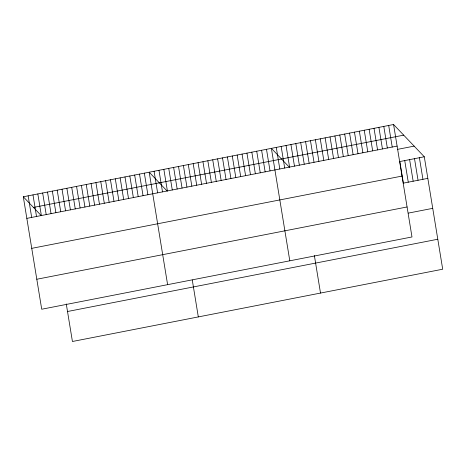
<?xml version="1.0" encoding="UTF-8"?>
<svg xmlns="http://www.w3.org/2000/svg" width="466" height="466" viewBox="0 0 466 466"><rect width="100%" height="100%" fill="white"/><g stroke="black" fill="none" stroke-linecap="round" stroke-linejoin="round"><path stroke-width="0.7" d="M393.572 124.509L411.985 236.961L41.713 309.232L23.3 196.78L393.572 124.509L424.287 156.768L442.7 269.22L72.428 341.491L66.277 303.943M33.435 207.422L403.707 135.152M26.836 218.368L397.108 146.097M397.393 149.394L414.152 146.126M424.287 156.768L399.845 161.539L403.381 183.132L427.823 178.362M31.746 248.349L402.018 176.078M36.802 279.245L407.074 206.974M408.292 213.113L432.733 208.343M67.518 311.509L437.79 239.239M289.351 167.23L271.381 148.357L289.8 260.809M167.16 191.077L149.19 172.204L167.609 284.656M23.3 196.78L41.27 215.653M419.4 157.724L422.936 179.311M414.513 158.679L418.043 180.266M409.62 159.634L413.156 181.222M404.733 160.589L408.268 182.177M388.685 125.459L392.221 147.052M383.798 126.414L387.333 148.002M378.91 127.369L382.446 148.957M374.023 128.325L377.559 149.912M369.136 129.28L372.672 150.868M364.249 130.23L367.779 151.823M359.362 131.185L362.892 152.772M354.469 132.14L358.005 153.728M349.582 133.095L353.117 154.683M344.694 134.045L348.23 155.638M339.807 135L343.343 156.588M334.92 135.956L338.456 157.543M330.033 136.911L333.569 158.498M325.146 137.86L328.681 159.454M320.258 138.816L323.794 160.403M315.371 139.771L318.907 161.358M310.484 140.726L314.02 162.314M305.597 141.681L309.133 163.269M300.71 142.631L304.246 164.224M314.364 255.519L320.509 293.073M295.823 143.586L299.358 165.174M290.935 144.542L294.465 166.129M286.042 145.497L289.578 167.084M281.155 146.446L284.691 168.04M276.268 147.402L279.804 168.989M266.494 149.312L270.03 170.9M261.607 150.262L265.142 171.855M256.719 151.217L260.255 172.81M251.832 152.172L255.368 173.76M246.945 153.128L250.481 174.715M242.058 154.083L245.594 175.67M237.171 155.032L240.706 176.626M232.284 155.988L235.819 177.575M227.396 156.943L230.932 178.53M222.509 157.898L226.039 179.486M217.616 158.848L221.152 180.441M212.729 159.803L216.265 181.391M207.842 160.758L211.378 182.346M202.955 161.714L206.49 183.301M198.067 162.669L201.603 184.256M193.18 163.618L196.716 185.212M188.293 164.574L191.829 186.161M183.406 165.529L186.942 187.116M178.519 166.484L182.055 188.072M192.277 280.002L198.318 316.921M173.632 167.434L177.167 189.027M168.744 168.389L172.28 189.977M163.857 169.344L167.393 190.932M158.97 170.3L162.506 191.887M154.083 171.249L157.613 192.842M144.349 173.148L147.885 194.741M139.509 174.098L143.045 195.685M134.668 175.041L138.204 196.629M129.822 175.985L133.358 197.572M124.981 176.929L128.517 198.522M120.141 177.878L123.676 199.465M115.3 178.822L118.836 200.409M110.454 179.765L113.989 201.353M105.613 180.709L109.149 202.302M100.773 181.658L104.308 203.246M95.932 182.602L99.468 204.19M91.086 183.546L94.621 205.133M86.245 184.489L89.781 206.083M81.404 185.439L84.94 207.026M76.564 186.383L80.1 207.97M71.717 187.326L75.253 208.914M66.877 188.27L70.413 209.863M62.036 189.219L65.572 210.807M57.196 190.163L60.731 211.75M52.349 191.107L55.885 212.694M47.509 192.05L51.044 213.644M42.668 193L46.204 214.587M37.828 193.943L41.363 215.531M32.981 194.887L36.517 216.474M28.141 195.831L31.676 217.424"/></g></svg>
